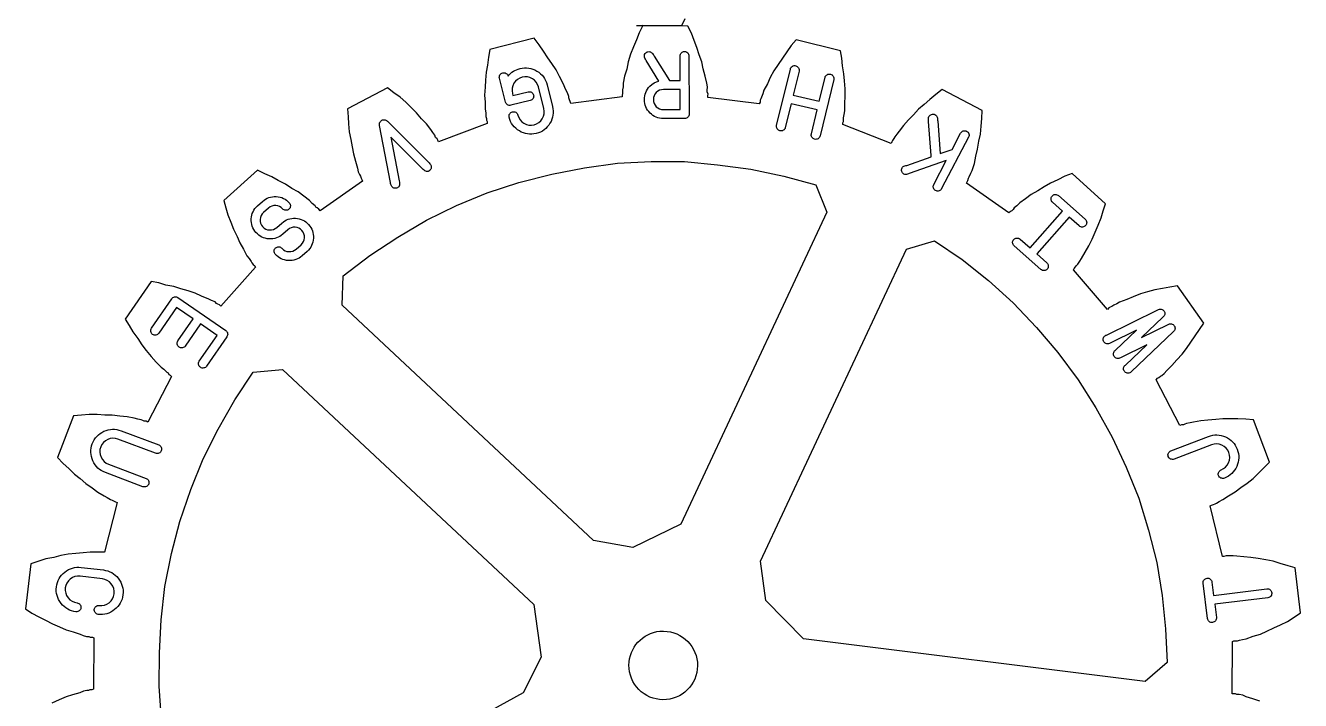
# Model space of a CAD drawing. Extents: x 6 to 255, y 30 to 363.
# Drawn here: x 5.7 to 88.7, y 235.6 to 279.6 of the extents above; entities that cross this region are included whole.
import ezdxf

# ---------------------------------------------------------------- set-up
doc = ezdxf.new("R2010")
doc.units = 0
doc.layers.add('Cut', color=7, linetype='CONTINUOUS')
doc.layers.add('Engrave', color=7, linetype='CONTINUOUS')

msp = doc.modelspace()

# ---------------------------------------------------------------- linework, layer by layer
at = {"layer": 'Cut', "color": 7}
for p, q in [((48.387034, 279.545563), (48.602761, 280.009247)), ((45.61509, 279.082709), (45.42535, 278.619465)), ((45.435328, 279.565468), (48.387034, 279.545563)), ((45.851474, 279.545564), (45.61509, 279.082709)), ((48.77969, 279.521112), (45.851474, 279.545564)), ((49.008209, 279.054375), (48.77969, 279.521112)), ((49.190244, 278.588026), (49.008209, 279.054375)), ((38.779007, 278.721446), (35.891062, 278.001836)), ((39.100874, 278.300413), (38.779007, 278.721446)), ((39.376265, 277.879767), (39.100874, 278.300413)), ((45.23561, 278.156221), (45.045869, 277.692976)), ((45.42535, 278.619465), (45.23561, 278.156221)), ((49.372283, 278.121677), (49.190244, 278.588026)), ((49.507839, 277.655717), (49.372283, 278.121677)), ((55.509123, 278.256782), (55.226746, 277.840794)), ((55.837588, 278.625902), (55.509123, 278.256782)), ((58.713504, 277.904643), (55.837588, 278.625902)), ((35.793744, 277.491337), (35.743069, 276.980449)), ((35.891062, 278.001836), (35.793744, 277.491337)), ((39.651655, 277.459122), (39.376265, 277.879767)), ((39.927434, 277.084956), (39.651655, 277.459122)), ((45.045869, 277.692976), (44.902146, 277.182865)), ((49.689876, 277.189368), (49.507839, 277.655717)), ((54.944369, 277.424806), (54.661992, 277.008818)), ((55.226746, 277.840794), (54.944369, 277.424806)), ((58.802671, 277.43907), (58.713504, 277.904643)), ((58.844807, 276.927407), (58.802671, 277.43907)), ((35.646139, 276.516429), (35.595465, 276.00554)), ((35.743069, 276.980449), (35.646139, 276.516429)), ((40.202824, 276.664311), (39.927434, 277.084956)), ((40.431833, 276.244054), (40.202824, 276.664311)), ((44.805217, 276.718846), (44.661882, 276.255213)), ((44.902146, 277.182865), (44.805217, 276.718846)), ((49.778955, 276.723796), (49.689876, 277.189368)), ((49.914511, 276.257835), (49.778955, 276.723796)), ((54.379615, 276.592831), (54.14362, 276.176457)), ((54.661992, 277.008818), (54.379615, 276.592831)), ((58.933586, 276.415353), (58.844807, 276.927407)), ((35.595465, 276.00554), (35.591584, 275.540742)), ((40.660454, 275.777315), (40.431833, 276.244054)), ((40.84282, 275.357447), (40.660454, 275.777315)), ((44.564952, 275.791195), (44.563011, 275.558788)), ((44.661882, 276.255213), (44.564952, 275.791195)), ((50.00359, 275.792263), (49.914511, 276.257835)), ((50.048352, 275.559475), (50.00359, 275.792263)), ((53.954268, 275.759693), (53.718273, 275.343318)), ((54.14362, 276.176457), (53.954268, 275.759693)), ((58.97611, 275.950169), (58.933586, 276.415353)), ((59.018246, 275.438505), (58.97611, 275.950169)), ((29.222965, 275.500971), (26.608462, 274.128316)), ((29.638564, 275.17212), (29.222965, 275.500971)), ((30.054553, 274.889748), (29.638564, 275.17212)), ((30.423673, 274.561285), (30.054553, 274.889748)), ((35.591584, 275.540742), (35.540909, 275.029854)), ((35.540909, 275.029854), (35.583433, 274.564671)), ((40.934316, 275.17074), (40.84282, 275.357447)), ((41.025424, 274.937556), (40.934316, 275.17074)), ((41.024648, 274.844602), (41.025424, 274.937556)), ((41.069888, 274.704785), (41.024648, 274.844602)), ((44.511172, 274.908479), (41.160758, 274.471627)), ((44.511948, 275.001432), (44.511172, 274.908479)), ((44.513113, 275.140862), (44.511948, 275.001432)), ((44.513889, 275.233815), (44.513113, 275.140862)), ((44.515053, 275.373245), (44.513889, 275.233815)), ((44.563011, 275.558788), (44.515053, 275.373245)), ((50.045636, 275.234114), (50.046412, 275.327068)), ((50.090876, 275.094297), (50.045636, 275.234114)), ((50.046412, 275.327068), (50.048352, 275.559475)), ((50.088936, 274.861914), (50.0901, 275.001344)), ((53.432363, 274.462132), (50.088936, 274.861914)), ((50.0901, 275.001344), (50.090876, 275.094297)), ((53.527891, 274.786693), (53.480709, 274.694127)), ((53.574938, 274.879669), (53.527891, 274.786693)), ((53.669927, 275.111299), (53.574938, 274.879669)), ((53.718273, 275.343318), (53.669927, 275.111299)), ((59.010095, 274.462431), (59.014364, 274.973707)), ((59.014364, 274.973707), (59.018246, 275.438505)), ((64.918574, 275.063861), (64.54402, 274.741608)), ((65.339605, 275.385725), (64.918574, 275.063861)), ((67.931208, 274.016082), (65.339605, 275.385725)), ((26.608462, 274.128316), (26.650669, 273.616652)), ((30.792405, 274.186343), (30.423673, 274.561285)), ((31.115049, 273.858268), (30.792405, 274.186343)), ((35.583433, 274.564671), (35.579552, 274.099874)), ((35.579552, 274.099874), (35.624016, 273.867079)), ((41.115518, 274.611444), (41.069888, 274.704785)), ((41.160758, 274.471627), (41.115518, 274.611444)), ((53.479545, 274.554697), (53.432363, 274.462132)), ((53.480709, 274.694127), (53.479545, 274.554697)), ((58.957868, 273.765616), (59.006214, 273.997636)), ((59.006214, 273.997636), (59.010095, 274.462431)), ((63.794913, 274.097102), (63.466447, 273.727982)), ((64.169466, 274.419355), (63.794913, 274.097102)), ((64.54402, 274.741608), (64.169466, 274.419355)), ((67.926938, 273.504806), (67.931208, 274.016082)), ((26.650669, 273.616652), (26.693265, 273.151469)), ((26.693265, 273.151469), (26.735472, 272.639804)), ((31.437304, 273.483714), (31.115049, 273.858268)), ((31.759947, 273.155639), (31.437304, 273.483714)), ((32.035726, 272.781474), (31.759947, 273.155639)), ((35.711005, 273.169131), (32.5403, 271.987054)), ((35.624016, 273.867079), (35.622075, 273.634672)), ((35.622075, 273.634672), (35.667316, 273.494855)), ((35.667316, 273.494855), (35.66654, 273.401901)), ((35.66654, 273.401901), (35.712169, 273.308561)), ((35.712169, 273.308561), (35.711005, 273.169131)), ((58.859624, 273.115695), (58.8604, 273.208648)), ((58.8604, 273.208648), (58.907581, 273.301214)), ((58.907581, 273.301214), (58.908745, 273.440644)), ((58.908745, 273.440644), (58.909522, 273.533597)), ((58.909522, 273.533597), (58.957868, 273.765616)), ((63.13837, 273.405341), (62.809905, 273.036221)), ((63.466447, 273.727982), (63.13837, 273.405341)), ((67.876263, 272.993917), (67.926938, 273.504806)), ((26.735472, 272.639804), (26.824156, 272.127752)), ((32.173627, 272.594379), (32.035726, 272.781474)), ((32.311528, 272.407284), (32.173627, 272.594379)), ((32.356769, 272.267466), (32.311528, 272.407284)), ((62.010146, 271.880831), (58.859624, 273.115695)), ((62.245903, 272.297181), (62.198722, 272.204615)), ((62.38691, 272.481947), (62.245903, 272.297181)), ((62.527916, 272.666713), (62.38691, 272.481947)), ((62.809905, 273.036221), (62.527916, 272.666713)), ((67.728659, 272.019007), (67.825589, 272.483028)), ((67.825589, 272.483028), (67.876263, 272.993917)), ((26.824156, 272.127752), (26.913228, 271.66218)), ((26.913228, 271.66218), (27.0023, 271.196607)), ((32.449041, 272.173736), (32.356769, 272.267466)), ((32.49467, 272.080395), (32.449041, 272.173736)), ((32.5403, 271.987054), (32.49467, 272.080395)), ((62.057328, 271.973397), (62.010146, 271.880831)), ((62.104509, 272.065962), (62.057328, 271.973397)), ((62.198722, 272.204615), (62.104509, 272.065962)), ((67.534411, 271.044488), (67.631341, 271.508508)), ((67.631341, 271.508508), (67.728659, 272.019007)), ((27.0023, 271.196607), (27.137849, 270.730648)), ((27.137849, 270.730648), (27.273397, 270.264686)), ((44.196269, 270.588192), (46.381973, 270.70939)), ((46.381973, 270.70939), (48.566519, 270.691148)), ((48.566519, 270.691148), (50.703034, 270.487364)), ((67.437482, 270.58047), (67.534411, 271.044488)), ((20.765098, 270.133095), (18.563866, 268.152713)), ((21.227953, 269.896816), (20.765098, 270.133095)), ((21.691197, 269.707016), (21.227953, 269.896816)), ((27.273397, 270.264686), (27.317933, 270.031891)), ((27.317933, 270.031891), (27.409334, 269.845184)), ((27.409334, 269.845184), (27.455034, 269.751843)), ((37.771196, 269.340325), (39.913922, 269.880226)), ((39.913922, 269.880226), (42.055484, 270.280688)), ((42.055484, 270.280688), (44.196269, 270.588192)), ((50.703034, 270.487364), (52.885251, 270.190243)), ((52.885251, 270.190243), (55.019826, 269.754073)), ((67.104556, 269.700053), (67.199546, 269.931683)), ((67.199546, 269.931683), (67.294147, 270.116837)), ((67.294147, 270.116837), (67.437482, 270.58047)), ((73.800296, 269.923099), (73.333953, 269.741049)), ((75.968539, 267.952711), (73.800296, 269.923099)), ((22.107573, 269.471125), (21.691197, 269.707016)), ((22.570429, 269.234845), (22.107573, 269.471125)), ((22.986416, 268.952474), (22.570429, 269.234845)), ((27.591748, 269.425342), (24.833149, 267.496096)), ((27.455034, 269.751843), (27.500347, 269.612025)), ((27.500347, 269.612025), (27.546047, 269.518683)), ((27.546047, 269.518683), (27.591748, 269.425342)), ((35.720259, 268.660207), (37.771196, 269.340325)), ((55.019826, 269.754073), (57.10676, 269.178852)), ((57.10676, 269.178852), (57.835685, 267.406415)), ((66.915442, 269.283314), (66.962624, 269.375879)), ((69.688306, 267.354362), (66.915442, 269.283314)), ((66.962624, 269.375879), (67.009805, 269.468445)), ((67.009805, 269.468445), (67.057375, 269.607488)), ((67.057375, 269.607488), (67.104556, 269.700053)), ((71.980237, 269.055084), (71.559594, 268.779698)), ((72.400491, 269.283998), (71.980237, 269.055084)), ((72.867222, 269.512524), (72.400491, 269.283998)), ((73.333953, 269.741049), (72.867222, 269.512524)), ((18.563866, 268.152713), (18.699414, 267.686751)), ((23.402768, 268.716586), (22.986416, 268.952474)), ((23.772277, 268.434603), (23.402768, 268.716586)), ((24.141785, 268.152621), (23.772277, 268.434603)), ((24.326163, 267.965138), (24.141785, 268.152621)), ((33.714658, 267.840262), (35.720259, 268.660207)), ((70.765174, 268.27501), (70.391009, 267.999237)), ((71.13934, 268.550784), (70.765174, 268.27501)), ((71.559594, 268.779698), (71.13934, 268.550784)), ((18.699414, 267.686751), (18.834963, 267.220789)), ((24.510929, 267.824155), (24.326163, 267.965138)), ((24.556229, 267.730808), (24.510929, 267.824155)), ((24.648794, 267.683555), (24.556229, 267.730808)), ((24.740971, 267.589826), (24.648794, 267.683555)), ((24.833149, 267.496096), (24.740971, 267.589826)), ((31.754369, 266.880492), (33.714658, 267.840262)), ((57.835685, 267.406415), (48.322859, 247.079892)), ((69.782131, 267.446539), (69.688306, 267.354362)), ((69.875568, 267.492238), (69.782131, 267.446539)), ((69.969392, 267.584414), (69.875568, 267.492238)), ((70.016574, 267.67698), (69.969392, 267.584414)), ((70.203597, 267.814858), (70.016574, 267.67698)), ((70.391009, 267.999237), (70.203597, 267.814858)), ((75.681869, 267.025446), (75.825204, 267.489079)), ((75.825204, 267.489079), (75.968539, 267.952711)), ((18.834963, 267.220789), (19.017012, 266.754439)), ((19.017012, 266.754439), (19.199061, 266.288089)), ((29.88587, 265.780507), (31.754369, 266.880492)), ((75.302389, 266.098955), (75.492129, 266.5622)), ((75.492129, 266.5622), (75.681869, 267.025446)), ((19.199061, 266.288089), (19.427587, 265.821351)), ((19.427587, 265.821351), (19.610024, 265.401483)), ((28.063075, 264.587175), (29.88587, 265.780507)), ((75.112649, 265.63571), (75.302389, 266.098955)), ((19.610024, 265.401483), (19.838938, 264.981226)), ((19.838938, 264.981226), (20.067852, 264.560969)), ((53.508782, 244.66596), (63.021575, 264.992498)), ((63.021575, 264.992498), (64.838943, 265.535117)), ((64.838943, 265.535117), (66.641559, 264.311509)), ((74.640658, 264.802961), (74.876653, 265.219335)), ((74.876653, 265.219335), (75.112649, 265.63571)), ((20.067852, 264.560969), (20.205729, 264.373875)), ((20.205729, 264.373875), (20.343607, 264.18678)), ((20.343607, 264.18678), (20.389307, 264.093439)), ((20.389307, 264.093439), (20.481484, 263.999709)), ((20.481484, 263.999709), (20.573661, 263.90598)), ((26.332074, 263.253627), (28.063075, 264.587175)), ((66.641559, 264.311509), (68.350058, 262.94924)), ((74.07523, 263.924491), (74.169055, 264.016667)), ((74.169055, 264.016667), (74.310061, 264.201433)), ((74.310061, 264.201433), (74.404663, 264.386586)), ((74.404663, 264.386586), (74.640658, 264.802961)), ((20.619362, 263.812638), (18.366993, 261.27489)), ((20.573661, 263.90598), (20.619362, 263.812638)), ((26.269684, 261.348351), (26.332074, 263.253627)), ((73.887043, 263.647183), (73.934224, 263.739749)), ((76.096718, 261.072174), (73.887043, 263.647183)), ((73.934224, 263.739749), (74.028049, 263.831925)), ((74.028049, 263.831925), (74.07523, 263.924491)), ((13.825176, 262.893199), (12.131339, 260.443752)), ((14.335676, 262.795977), (13.825176, 262.893199)), ((14.799307, 262.652665), (14.335676, 262.795977)), ((15.309807, 262.555443), (14.799307, 262.652665)), ((15.77344, 262.412132), (15.309807, 262.555443)), ((16.237073, 262.26882), (15.77344, 262.412132)), ((68.350058, 262.94924), (69.964804, 261.494786)), ((79.175377, 262.347973), (78.709422, 262.212425)), ((79.68742, 262.436657), (79.175377, 262.347973)), ((80.152986, 262.525729), (79.68742, 262.436657)), ((80.665029, 262.614413), (80.152986, 262.525729)), ((82.364601, 260.183113), (80.665029, 262.614413)), ((16.700705, 262.1255), (16.237073, 262.26882)), ((17.117469, 261.936088), (16.700705, 262.1255)), ((17.580723, 261.746254), (17.117469, 261.936088)), ((17.765878, 261.651748), (17.580723, 261.746254)), ((17.997508, 261.556854), (17.765878, 261.651748)), ((18.089686, 261.463125), (17.997508, 261.556854)), ((76.890916, 261.530341), (76.70428, 261.438939)), ((77.357259, 261.71239), (76.890916, 261.530341)), ((77.777125, 261.894827), (77.357259, 261.71239)), ((78.243468, 262.076876), (77.777125, 261.894827)), ((78.709422, 262.212425), (78.243468, 262.076876)), ((18.182251, 261.415872), (18.089686, 261.463125)), ((18.274816, 261.368619), (18.182251, 261.415872)), ((18.366993, 261.27489), (18.274816, 261.368619)), ((42.643032, 246.011732), (26.269684, 261.348351)), ((69.964804, 261.494786), (71.485432, 259.90167)), ((76.190542, 261.16435), (76.096718, 261.072174)), ((76.283979, 261.21005), (76.190542, 261.16435)), ((76.377415, 261.255749), (76.283979, 261.21005)), ((76.517645, 261.347538), (76.377415, 261.255749)), ((76.70428, 261.438939), (76.517645, 261.347538)), ((12.131339, 260.443752), (12.406724, 260.023108)), ((12.406724, 260.023108), (12.635638, 259.602851)), ((71.485432, 259.90167), (72.866242, 258.263239)), ((82.082225, 259.767125), (82.364601, 260.183113)), ((12.635638, 259.602851), (12.957503, 259.181818)), ((12.957503, 259.181818), (13.232889, 258.761173)), ((81.517471, 258.935151), (81.799848, 259.351138)), ((81.799848, 259.351138), (82.082225, 259.767125)), ((13.232889, 258.761173), (13.508663, 258.387007)), ((13.508663, 258.387007), (13.830916, 258.012454)), ((72.866242, 258.263239), (74.199411, 256.485756)), ((80.953106, 258.149656), (81.235094, 258.519164)), ((81.235094, 258.519164), (81.517471, 258.935151)), ((13.830916, 258.012454), (14.153169, 257.6379)), ((14.153169, 257.6379), (14.47581, 257.309825)), ((79.968098, 257.088775), (80.296175, 257.411416)), ((80.296175, 257.411416), (80.62464, 257.780536)), ((80.62464, 257.780536), (80.953106, 258.149656)), ((15.167961, 256.699783), (13.609294, 253.737896)), ((14.47581, 257.309825), (14.660576, 257.168842)), ((14.660576, 257.168842), (14.844953, 256.981359)), ((14.844953, 256.981359), (14.937519, 256.934107)), ((14.937519, 256.934107), (14.983219, 256.840765)), ((14.983219, 256.840765), (15.075784, 256.793512)), ((15.075784, 256.793512), (15.167961, 256.699783)), ((19.292203, 255.177936), (20.46933, 256.980936)), ((20.46933, 256.980936), (22.376546, 257.150953)), ((22.376546, 257.150953), (22.376556, 257.150921)), ((22.376556, 257.150921), (38.750291, 241.86078)), ((79.265546, 256.490379), (79.35937, 256.582555)), ((79.35937, 256.582555), (79.452807, 256.628255)), ((79.452807, 256.628255), (79.546631, 256.720431)), ((79.546631, 256.720431), (79.640068, 256.766131)), ((79.640068, 256.766131), (79.780686, 256.904396)), ((79.780686, 256.904396), (79.968098, 257.088775)), ((74.199411, 256.485756), (75.346262, 254.663352)), ((80.821006, 253.502488), (79.265546, 256.490379)), ((18.207258, 253.281201), (19.292203, 255.177936)), ((8.778519, 254.149742), (7.733067, 251.415982)), ((9.290182, 254.191878), (8.778519, 254.149742)), ((9.801846, 254.234013), (9.290182, 254.191878)), ((10.313123, 254.229744), (9.801846, 254.234013)), ((10.824012, 254.179069), (10.313123, 254.229744)), ((11.288809, 254.175188), (10.824012, 254.179069)), ((11.799698, 254.124513), (11.288809, 254.175188)), ((12.264108, 254.074227), (11.799698, 254.124513)), ((12.728128, 253.977297), (12.264108, 254.074227)), ((75.346262, 254.663352), (76.399383, 252.748764)), ((12.960148, 253.928951), (12.728128, 253.977297)), ((13.192167, 253.880605), (12.960148, 253.928951)), ((13.284733, 253.833424), (13.192167, 253.880605)), ((13.377299, 253.786242), (13.284733, 253.833424)), ((13.516729, 253.785078), (13.377299, 253.786242)), ((13.609294, 253.737896), (13.516729, 253.785078)), ((17.214886, 251.337214), (18.207258, 253.281201)), ((80.914442, 253.548117), (80.821006, 253.502488)), ((81.053896, 253.546952), (80.914442, 253.548117)), ((81.147332, 253.59258), (81.053896, 253.546952)), ((81.240768, 253.638209), (81.147332, 253.59258)), ((81.473658, 253.682672), (81.240768, 253.638209)), ((81.706548, 253.727136), (81.473658, 253.682672)), ((82.172115, 253.816303), (81.706548, 253.727136)), ((82.637293, 253.858827), (82.172115, 253.816303)), ((83.148947, 253.900963), (82.637293, 253.858827)), ((83.614125, 253.943487), (83.148947, 253.900963)), ((84.125392, 253.939218), (83.614125, 253.943487)), ((84.590182, 253.935337), (84.125392, 253.939218)), ((85.101449, 253.931067), (84.590182, 253.935337)), ((85.612328, 253.880393), (85.101449, 253.931067)), ((86.658463, 251.129168), (85.612328, 253.880393)), ((76.399383, 252.748764), (77.312686, 250.788863)), ((7.733067, 251.415982), (8.101799, 251.04104)), ((8.101799, 251.04104), (8.47092, 250.712575)), ((8.47092, 250.712575), (8.839652, 250.337633)), ((16.408043, 249.345197), (17.214886, 251.337214)), ((77.312686, 250.788863), (78.132624, 248.783262)), ((85.955444, 250.437793), (86.283521, 250.760436)), ((86.283521, 250.760436), (86.658463, 251.129168)), ((8.839652, 250.337633), (9.20916, 250.055644)), ((9.20916, 250.055644), (9.57828, 249.727179)), ((85.205948, 249.746805), (85.580502, 250.069061)), ((85.580502, 250.069061), (85.955444, 250.437793)), ((9.57828, 249.727179), (9.994267, 249.444802)), ((9.994267, 249.444802), (10.363775, 249.162814)), ((10.363775, 249.162814), (10.780149, 248.926818)), ((15.693383, 247.259428), (16.408043, 249.345197)), ((83.990497, 248.920246), (84.41114, 249.195636)), ((84.41114, 249.195636), (84.785305, 249.471415)), ((84.785305, 249.471415), (85.205948, 249.746805)), ((10.780149, 248.926818), (10.965303, 248.832217)), ((11.613285, 248.501709), (10.795963, 245.254733)), ((10.965303, 248.832217), (11.196545, 248.690823)), ((11.196545, 248.690823), (11.289111, 248.643641)), ((11.289111, 248.643641), (11.381677, 248.59646)), ((11.381677, 248.59646), (11.520719, 248.54889)), ((11.520719, 248.54889), (11.613285, 248.501709)), ((78.132624, 248.783262), (78.765878, 246.686237)), ((82.776267, 248.279714), (82.869703, 248.325343)), ((83.585337, 244.972675), (82.776267, 248.279714)), ((82.869703, 248.325343), (83.009544, 248.370583)), ((83.009544, 248.370583), (83.10298, 248.416212)), ((83.10298, 248.416212), (83.196416, 248.46184)), ((83.196416, 248.46184), (83.383052, 248.553336)), ((83.383052, 248.553336), (83.616719, 248.690848)), ((83.616719, 248.690848), (83.990497, 248.920246)), ((15.16464, 245.172105), (15.693383, 247.259428)), ((48.322859, 247.079892), (45.195916, 245.572067)), ((78.765878, 246.686237), (79.306156, 244.589988)), ((45.195916, 245.572067), (42.643032, 246.011732)), ((7.492815, 244.910572), (6.980762, 244.821793)), ((7.958776, 245.046144), (7.492815, 244.910572)), ((8.424349, 245.135311), (7.958776, 245.046144)), ((8.936013, 245.177447), (8.424349, 245.135311)), ((9.401198, 245.219971), (8.936013, 245.177447)), ((9.866383, 245.262495), (9.401198, 245.219971)), ((10.09879, 245.260554), (9.866383, 245.262495)), ((10.331197, 245.258614), (10.09879, 245.260554)), ((10.42415, 245.257837), (10.331197, 245.258614)), ((10.56358, 245.256673), (10.42415, 245.257837)), ((10.656533, 245.255897), (10.56358, 245.256673)), ((10.795963, 245.254733), (10.656533, 245.255897)), ((14.72847, 243.03753), (15.16464, 245.172105)), ((83.678385, 244.971898), (83.585337, 244.972675)), ((83.818227, 245.017138), (83.678385, 244.971898)), ((83.911275, 245.016361), (83.818227, 245.017138)), ((84.050729, 245.015197), (83.911275, 245.016361)), ((84.283231, 245.013255), (84.050729, 245.015197)), ((84.515733, 245.011314), (84.283231, 245.013255)), ((84.980067, 244.961356), (84.515733, 245.011314)), ((85.44447, 244.91107), (84.980067, 244.961356)), ((85.908873, 244.860783), (85.44447, 244.91107)), ((6.001974, 244.50463), (5.652146, 241.579371)), ((6.514802, 244.68622), (6.001974, 244.50463)), ((6.980762, 244.821793), (6.514802, 244.68622)), ((53.859272, 242.106476), (53.508782, 244.66596)), ((79.306156, 244.589988), (79.660139, 242.448814)), ((86.419363, 244.763466), (85.908873, 244.860783)), ((86.883376, 244.666536), (86.419363, 244.763466)), ((87.347002, 244.523201), (86.883376, 244.666536)), ((87.857104, 244.379478), (87.347002, 244.523201)), ((88.32073, 244.236143), (87.857104, 244.379478)), ((88.668115, 241.304821), (88.32073, 244.236143)), ((14.477821, 240.854926), (14.72847, 243.03753)), ((79.660139, 242.448814), (79.874399, 240.262328)), ((5.652146, 241.579371), (6.068133, 241.296995)), ((38.750291, 241.86078), (39.232846, 238.417018)), ((56.30212, 239.622486), (53.859272, 242.106476)), ((6.068133, 241.296995), (6.530988, 241.060611)), ((6.530988, 241.060611), (6.947363, 240.824616)), ((6.947363, 240.824616), (7.410218, 240.588232)), ((14.367014, 238.717634), (14.477821, 240.854926)), ((87.360098, 240.525419), (87.82683, 240.75404)), ((87.82683, 240.75404), (88.247472, 241.029431)), ((88.247472, 241.029431), (88.668115, 241.304821)), ((7.410218, 240.588232), (7.873462, 240.398492)), ((7.873462, 240.398492), (8.290226, 240.20914)), ((8.290226, 240.20914), (8.753859, 240.065805)), ((8.753859, 240.065805), (9.21749, 239.92247)), ((9.21749, 239.92247), (9.402643, 239.827869)), ((46.96321, 240.118815), (46.96321, 240.118815)), ((79.874399, 240.262328), (79.995471, 238.07663)), ((85.58768, 239.796494), (86.053635, 239.932067)), ((86.053635, 239.932067), (86.473501, 240.114432)), ((86.473501, 240.114432), (86.940232, 240.343053)), ((86.940232, 240.343053), (87.360098, 240.525419)), ((9.402643, 239.827869), (9.634663, 239.779523)), ((9.634663, 239.779523), (9.774092, 239.778359)), ((9.774092, 239.778359), (9.866658, 239.731177)), ((9.866658, 239.731177), (10.006088, 239.730013)), ((10.006088, 239.730013), (10.098654, 239.682831)), ((10.098654, 239.682831), (10.070709, 236.336299)), ((78.544123, 236.833714), (56.30212, 239.622486)), ((84.208089, 236.04326), (84.236423, 239.436272)), ((84.236423, 239.436272), (84.329859, 239.4819)), ((84.329859, 239.4819), (84.469312, 239.480736)), ((84.469312, 239.480736), (84.562361, 239.479959)), ((84.562361, 239.479959), (84.702202, 239.525199)), ((84.702202, 239.525199), (84.888448, 239.570053)), ((84.888448, 239.570053), (85.121338, 239.614516)), ((85.121338, 239.614516), (85.58768, 239.796494)), ((14.348772, 236.533089), (14.367014, 238.717634)), ((39.232846, 238.417018), (38.051448, 236.102741)), ((79.995471, 238.07663), (78.544123, 236.833714)), ((8.300225, 235.839876), (7.833875, 235.657829)), ((8.719706, 235.975836), (8.300225, 235.839876)), ((9.185665, 236.111409), (8.719706, 235.975836)), ((9.418849, 236.202517), (9.185665, 236.111409)), ((9.651644, 236.246981), (9.418849, 236.202517)), ((9.744597, 236.246205), (9.651644, 236.246981)), ((9.837938, 236.291834), (9.744597, 236.246205)), ((9.977368, 236.29067), (9.837938, 236.291834)), ((10.070709, 236.336299), (9.977368, 236.29067)), ((14.516461, 234.346991), (14.348772, 236.533089)), ((38.051448, 236.102741), (18.391931, 225.296953)), ((84.347543, 236.042096), (84.208089, 236.04326)), ((84.440591, 236.041319), (84.347543, 236.042096)), ((84.533252, 235.994137), (84.440591, 236.041319)), ((84.672706, 235.992972), (84.533252, 235.994137)), ((84.904821, 235.944625), (84.672706, 235.992972)), ((85.136546, 235.849635), (84.904821, 235.944625)), ((85.553695, 235.706688), (85.136546, 235.849635)), ((7.833875, 235.657829), (7.367138, 235.429313)), ((86.017321, 235.563354), (85.553695, 235.706688))]:
    msp.add_line(p, q, dxfattribs=at)
for points in [[(44.945959, 237.904483), (44.949298, 239.051363), (45.821606, 240.008893), (46.96321, 240.118815)], [(46.96321, 240.118815), (47.040692, 240.12221), (47.118298, 240.121562), (47.195713, 240.116874)], [(47.195713, 240.116874), (48.427831, 240.106529), (49.418291, 239.099342), (49.408002, 237.867223)], [(45.586236, 236.321456), (45.171332, 236.743347), (44.941018, 237.312779), (44.945959, 237.904483)], [(49.408002, 237.867223), (49.397713, 236.635064), (48.390509, 235.644542), (47.15835, 235.654831)], [(47.15835, 235.654831), (46.566646, 235.659772), (46.00114, 235.899564), (45.586236, 236.321456)]]:
    msp.add_open_spline(points, degree=3, dxfattribs=at)
at = {"layer": 'Engrave', "color": 5}
for p, q in [((46.58428, 277.564528), (47.575522, 275.967606)), ((48.273133, 275.969027), (48.270197, 277.567764)), ((48.851566, 277.568822), (48.858498, 273.789987)), ((46.892474, 275.934385), (46.061577, 277.272896)), ((54.559596, 273.048434), (55.450896, 276.720655)), ((56.015852, 276.583535), (55.638766, 275.029902)), ((36.512293, 276.120969), (36.512283, 276.120964)), ((36.898119, 274.569482), (36.512293, 276.120969)), ((39.613765, 275.694112), (39.964518, 274.283668)), ((47.575501, 275.967704), (48.273133, 275.969027)), ((47.575522, 275.967606), (47.575501, 275.967704)), ((57.333636, 274.618535), (57.710723, 276.172166)), ((58.275683, 276.035046), (57.384383, 272.362822)), ((37.357057, 275.132909), (37.392149, 274.99187)), ((37.392149, 274.99187), (38.379455, 275.237396)), ((39.400342, 274.14337), (39.049589, 275.553811)), ((48.274218, 275.387743), (47.184169, 275.385626)), ((48.276599, 274.079685), (48.274218, 275.387743)), ((55.638766, 275.029902), (57.333636, 274.618535)), ((38.519756, 274.673219), (37.250359, 274.357545)), ((47.186551, 274.077568), (48.276599, 274.079685)), ((47.186572, 274.077568), (47.186551, 274.077568)), ((55.501643, 274.464945), (55.124553, 272.911314)), ((57.196513, 274.053576), (55.501643, 274.464945)), ((56.819426, 272.499945), (57.196513, 274.053576)), ((28.853479, 273.386593), (28.853619, 273.386471)), ((29.214172, 273.314177), (29.219278, 273.316955)), ((29.219278, 273.316955), (31.881529, 270.647788)), ((48.568356, 273.498766), (47.18763, 273.49612)), ((64.627008, 271.088875), (64.44562, 273.315388)), ((65.043968, 273.330745), (65.216905, 271.213597)), ((28.705426, 273.045032), (28.710532, 273.04781)), ((29.41507, 269.342543), (28.705426, 273.045032)), ((65.979524, 271.480826), (66.538128, 272.550018)), ((31.474952, 270.235308), (29.435507, 272.286908)), ((29.435507, 272.286908), (29.984805, 269.44672)), ((65.216767, 271.213575), (65.979524, 271.480826)), ((67.053404, 272.28082), (65.303561, 268.931539)), ((63.029261, 270.447731), (64.628066, 271.009545)), ((65.60399, 270.762032), (63.195361, 269.918202)), ((64.78829, 269.200755), (65.60399, 270.762032)), ((65.216905, 271.213597), (65.216767, 271.213575)), ((72.905125, 268.478281), (74.648724, 266.939605)), ((20.760594, 267.815534), (21.086204, 268.105518)), ((21.472857, 267.671342), (21.147248, 267.381356)), ((71.058621, 265.067932), (73.174304, 267.465382)), ((73.174304, 267.465382), (72.52045, 268.042388)), ((22.017202, 266.404535), (22.342811, 266.694521)), ((73.610189, 267.080712), (71.494507, 264.683262)), ((73.610192, 267.08071), (73.610189, 267.080712)), ((74.264041, 266.503706), (73.610192, 267.08071)), ((22.72945, 266.26039), (22.403841, 265.970407)), ((23.2738, 264.993589), (23.59941, 265.283572)), ((23.986059, 264.849386), (23.660449, 264.5594)), ((71.763699, 263.670368), (70.020098, 265.209045)), ((70.404773, 265.644935), (71.058621, 265.067932)), ((21.916261, 264.660341), (21.916265, 264.660386)), ((71.494507, 264.683262), (72.148358, 264.106259)), ((13.854677, 259.844051), (15.172628, 261.759952)), ((15.576859, 261.834694), (18.690197, 259.693024)), ((15.486859, 261.190976), (14.333651, 259.514563)), ((16.564553, 260.44963), (15.486859, 261.190976)), ((76.026475, 259.397419), (79.378934, 261.037248)), ((15.576089, 259.012704), (16.564553, 260.44963)), ((17.043528, 260.120141), (16.055064, 258.683216)), ((18.121222, 259.378792), (17.043528, 260.120141)), ((79.710732, 260.559871), (78.322773, 259.241174)), ((78.322773, 259.241174), (80.042533, 260.082494)), ((16.968014, 257.702379), (18.121222, 259.378792)), ((18.764941, 259.288791), (17.446989, 257.372891)), ((77.993361, 259.72021), (76.275988, 258.880547)), ((76.607786, 258.40317), (77.993361, 259.72021)), ((80.374333, 259.605117), (77.668884, 257.034406)), ((78.65696, 258.765459), (76.939587, 257.925796)), ((77.271387, 257.448421), (78.65696, 258.765459)), ((14.118612, 251.701626), (11.670028, 252.622773)), ((11.874728, 253.166902), (14.323313, 252.245752)), ((80.226669, 251.864443), (82.670009, 252.799422)), ((82.877773, 252.256463), (80.434436, 251.321483)), ((11.05593, 250.990381), (13.504515, 250.069234)), ((13.299815, 249.525105), (10.851231, 250.44625)), ((83.70888, 250.084604), (83.708872, 250.084622)), ((9.28033, 244.271451), (10.723739, 244.101338)), ((10.655692, 243.523974), (9.212282, 243.694088)), ((82.611417, 240.934995), (82.327993, 243.243101)), ((82.905017, 243.313956), (83.011303, 242.448417)), ((83.011303, 242.448417), (86.473458, 242.873555)), ((9.008144, 241.961996), (9.008147, 241.961994)), ((86.544314, 242.296527), (83.082159, 241.87139)), ((83.082159, 241.87139), (83.188442, 241.005853))]:
    msp.add_line(p, q, dxfattribs=at)
for points in [[(45.944782, 277.563366), (45.944635, 277.642819), (45.973576, 277.711667), (46.031605, 277.769911)], [(46.061577, 277.272896), (45.983853, 277.387089), (45.944921, 277.483912), (45.944782, 277.563366)], [(46.031605, 277.769911), (46.0877, 277.826211), (46.155475, 277.854429), (46.234932, 277.854567)], [(46.234932, 277.854567), (46.314384, 277.854713), (46.38323, 277.826741), (46.441468, 277.770649)], [(46.441468, 277.770649), (46.497773, 277.712617), (46.545377, 277.64391), (46.58428, 277.564528)], [(48.270197, 277.567764), (48.270052, 277.647218), (48.298994, 277.716066), (48.357022, 277.774308)], [(48.357022, 277.774308), (48.413117, 277.83061), (48.480893, 277.858829), (48.560349, 277.858967)], [(48.560349, 277.858967), (48.639802, 277.859111), (48.708647, 277.831139), (48.766886, 277.775049)], [(48.766886, 277.775049), (48.823191, 277.717015), (48.851417, 277.648273), (48.851566, 277.568822)], [(36.547102, 276.342291), (36.588077, 276.410391), (36.647117, 276.454028), (36.724222, 276.473201)], [(36.724222, 276.473201), (36.801323, 276.492383), (36.874158, 276.480542), (36.942728, 276.437678)], [(37.075758, 276.264085), (37.272054, 276.510592), (37.530993, 276.67383), (37.852574, 276.7538)], [(37.852574, 276.7538), (38.241856, 276.850609), (38.608859, 276.796104), (38.953585, 276.590284)], [(38.953585, 276.590284), (39.2969, 276.382117), (39.51696, 276.083393), (39.613765, 275.694112)], [(55.450896, 276.720655), (55.469635, 276.797868), (55.514109, 276.857866), (55.584317, 276.900649)], [(55.584317, 276.900649), (55.652186, 276.942005), (55.724725, 276.953314), (55.801934, 276.934576)], [(55.801934, 276.934576), (55.879145, 276.915835), (55.939371, 276.872302), (55.982613, 276.803978)], [(55.982613, 276.803978), (56.023514, 276.734227), (56.034594, 276.660746), (56.015852, 276.583535)], [(36.512283, 276.120964), (36.4931, 276.198065), (36.504707, 276.271841), (36.547102, 276.342291)], [(36.942728, 276.437678), (37.012707, 276.397172), (37.05705, 276.339308), (37.075758, 276.264085)], [(37.456578, 275.792669), (37.332241, 275.586022), (37.299068, 275.366102), (37.357057, 275.132909)], [(37.992875, 276.189623), (37.75968, 276.131632), (37.580914, 275.999314), (37.456578, 275.792669)], [(38.652632, 276.090106), (38.445987, 276.214442), (38.226068, 276.247615), (37.992875, 276.189623)], [(39.049589, 275.553811), (38.991598, 275.787002), (38.859279, 275.965767), (38.652632, 276.090106)], [(46.308817, 275.601939), (46.479035, 275.772784), (46.673588, 275.883599), (46.892474, 275.934385)], [(57.710723, 276.172166), (57.729463, 276.249377), (57.773936, 276.309375), (57.844144, 276.352159)], [(57.844144, 276.352159), (57.912014, 276.393514), (57.984554, 276.404822), (58.061764, 276.386084)], [(58.061764, 276.386084), (58.138975, 276.367345), (58.1992, 276.323812), (58.24244, 276.255486)], [(58.24244, 276.255486), (58.28334, 276.185735), (58.29442, 276.112255), (58.275683, 276.035046)], [(38.379455, 275.237396), (38.456563, 275.25656), (38.530106, 275.245894), (38.600083, 275.205397)], [(38.698992, 274.807652), (38.656606, 274.737204), (38.596861, 274.692393), (38.519756, 274.673219)], [(38.600083, 275.205397), (38.668649, 275.162542), (38.71252, 275.102562), (38.731695, 275.025459)], [(38.731695, 275.025459), (38.750877, 274.948358), (38.739976, 274.875755), (38.698992, 274.807652)], [(45.949975, 274.729237), (45.94927, 275.070303), (46.068884, 275.361203), (46.308817, 275.601939)], [(46.722342, 275.192927), (46.594677, 275.064793), (46.53101, 274.910616), (46.531342, 274.730396)], [(47.184169, 275.385626), (47.003947, 275.385273), (46.850005, 275.32104), (46.722342, 275.192927)], [(37.031853, 274.393065), (36.961872, 274.433571), (36.917294, 274.492377), (36.898119, 274.569482)], [(37.250359, 274.357545), (37.173258, 274.338363), (37.100422, 274.350203), (37.031853, 274.393065)], [(37.355571, 273.934408), (37.432677, 273.953572), (37.50622, 273.942905), (37.576199, 273.902406)], [(39.300822, 273.48361), (39.425158, 273.690255), (39.458332, 273.910175), (39.400342, 274.14337)], [(39.964518, 274.283668), (40.061324, 273.894388), (40.006584, 273.528325), (39.800299, 273.185478)], [(46.314926, 273.857866), (46.07225, 274.097718), (45.9506, 274.388175), (45.949975, 274.729237)], [(46.531342, 274.730396), (46.531694, 274.550174), (46.595927, 274.396232), (46.72404, 274.268568)], [(46.72404, 274.268568), (46.852175, 274.140903), (47.006352, 274.077237), (47.186572, 274.077568)], [(28.710532, 273.04781), (28.693722, 273.100303), (28.694163, 273.15536), (28.711855, 273.212981)], [(28.711855, 273.212981), (28.736047, 273.291559), (28.783255, 273.34943), (28.853479, 273.386593)], [(28.853619, 273.386471), (28.923846, 273.423628), (28.997391, 273.42966), (29.074252, 273.404569)], [(29.074252, 273.404569), (29.13359, 273.387741), (29.180229, 273.357611), (29.214172, 273.314177)], [(37.143634, 273.582168), (37.124452, 273.659269), (37.136058, 273.733046), (37.178453, 273.803497)], [(37.805934, 272.689517), (37.461206, 272.895336), (37.24044, 273.192886), (37.143634, 273.582168)], [(37.178453, 273.803497), (37.219428, 273.871595), (37.278467, 273.915232), (37.355571, 273.934408)], [(37.576199, 273.902406), (37.644766, 273.859553), (37.688637, 273.799573), (37.70781, 273.722468)], [(37.70781, 273.722468), (37.765802, 273.489275), (37.89812, 273.31051), (38.104765, 273.186174)], [(38.104765, 273.186174), (38.311411, 273.061837), (38.531332, 273.028664), (38.764527, 273.086653)], [(38.764527, 273.086653), (38.99772, 273.144645), (39.176485, 273.276964), (39.300822, 273.48361)], [(39.800299, 273.185478), (39.592598, 272.840283), (39.294106, 272.619283), (38.904825, 272.522477)], [(47.18763, 273.49612), (46.846564, 273.495414), (46.555663, 273.615997), (46.314926, 273.857866)], [(48.774577, 273.586359), (48.716547, 273.528117), (48.647806, 273.498919), (48.568356, 273.498766)], [(48.858498, 273.789987), (48.858646, 273.710537), (48.830672, 273.64266), (48.774577, 273.586359)], [(64.44562, 273.315388), (64.429869, 273.452619), (64.440384, 273.556445), (64.477167, 273.626866)], [(64.477167, 273.626866), (64.513958, 273.697288), (64.571578, 273.744802), (64.650027, 273.769408)], [(64.650027, 273.769408), (64.725856, 273.793203), (64.798983, 273.786703), (64.869406, 273.749908)], [(64.869406, 273.749908), (64.939828, 273.713117), (64.98779, 273.656356), (65.013294, 273.579625)], [(65.013294, 273.579625), (65.036176, 273.50207), (65.0464, 273.41911), (65.043968, 273.330745)], [(38.904825, 272.522477), (38.515544, 272.42567), (38.149246, 272.481349), (37.805934, 272.689517)], [(54.596347, 272.830132), (54.553104, 272.898454), (54.540853, 272.971222), (54.559596, 273.048434)], [(54.773515, 272.697396), (54.696302, 272.716135), (54.637246, 272.760381), (54.596347, 272.830132)], [(54.994643, 272.733459), (54.924438, 272.69067), (54.850729, 272.678649), (54.773515, 272.697396)], [(55.124553, 272.911314), (55.105815, 272.834102), (55.062512, 272.774816), (54.994643, 272.733459)], [(56.856177, 272.28164), (56.812932, 272.349964), (56.800682, 272.422733), (56.819426, 272.499945)], [(57.384383, 272.362822), (57.365644, 272.285612), (57.322339, 272.226327), (57.25447, 272.184969)], [(66.538128, 272.550018), (66.574919, 272.620439), (66.632539, 272.667953), (66.710988, 272.692559)], [(66.710988, 272.692559), (66.786818, 272.716352), (66.859944, 272.709852), (66.930367, 272.673059)], [(66.930367, 272.673059), (67.000789, 272.636268), (67.048751, 272.579507), (67.074253, 272.502776)], [(67.074253, 272.502776), (67.097152, 272.425229), (67.090202, 272.351243), (67.053404, 272.28082)], [(57.033345, 272.148904), (56.956134, 272.167645), (56.897078, 272.211891), (56.856177, 272.28164)], [(57.25447, 272.184969), (57.184264, 272.142181), (57.110555, 272.130159), (57.033345, 272.148904)], [(31.881529, 270.647788), (31.95748, 270.587128), (32.010865, 270.527678), (32.041681, 270.46944)], [(64.628066, 271.009545), (64.625914, 271.034719), (64.625562, 271.061162), (64.627008, 271.088875)], [(31.712934, 270.06526), (31.643827, 270.09227), (31.564499, 270.148953), (31.474952, 270.235308)], [(31.920722, 270.076558), (31.850493, 270.0394), (31.78123, 270.035634), (31.712934, 270.06526)], [(32.062345, 270.250169), (32.038154, 270.171592), (31.990946, 270.113721), (31.920722, 270.076558)], [(32.041681, 270.46944), (32.078838, 270.399214), (32.085726, 270.326124), (32.062345, 270.250169)], [(62.710261, 270.056859), (62.684749, 270.133587), (62.690394, 270.207162), (62.727194, 270.277585)], [(62.850225, 269.885346), (62.779805, 269.922137), (62.733151, 269.979308), (62.710261, 270.056859)], [(62.727194, 270.277585), (62.763985, 270.348007), (62.820297, 270.395111), (62.89613, 270.418897)], [(63.069607, 269.865846), (62.993776, 269.842053), (62.920648, 269.848553), (62.850225, 269.885346)], [(62.89613, 270.418897), (62.951046, 270.436112), (62.995422, 270.445724), (63.029261, 270.447731)], [(63.195361, 269.918202), (63.155982, 269.897233), (63.114064, 269.879781), (63.069607, 269.865846)], [(29.472458, 269.10981), (29.44164, 269.168048), (29.42251, 269.245626), (29.41507, 269.342543)], [(29.644707, 268.970755), (29.567038, 268.993234), (29.509622, 269.039586), (29.472458, 269.10981)], [(29.865341, 268.988853), (29.795113, 268.951697), (29.721569, 268.945664), (29.644707, 268.970755)], [(29.994119, 269.155665), (29.978491, 269.08162), (29.935565, 269.026016), (29.865341, 268.988853)], [(29.984805, 269.44672), (30.005841, 269.324108), (30.008946, 269.22709), (29.994119, 269.155665)], [(64.771357, 268.980029), (64.745846, 269.056758), (64.75149, 269.130334), (64.78829, 269.200755)], [(64.911319, 268.808513), (64.840899, 268.845306), (64.794245, 268.902478), (64.771357, 268.980029)], [(21.086204, 268.105518), (21.340904, 268.33235), (21.638609, 268.436591), (21.97932, 268.418239)], [(21.97932, 268.418239), (22.319871, 268.397159), (22.603562, 268.259269), (22.830395, 268.004569)], [(65.134624, 268.79023), (65.056174, 268.765633), (64.981739, 268.771727), (64.911319, 268.808513)], [(65.303561, 268.931539), (65.26677, 268.861119), (65.210458, 268.814016), (65.134624, 268.79023)], [(72.425589, 268.242408), (72.419186, 268.32301), (72.442268, 268.393099), (72.494835, 268.452672)], [(72.52045, 268.042388), (72.460878, 268.094959), (72.429258, 268.161632), (72.425589, 268.242408)], [(72.494835, 268.452672), (72.547406, 268.512244), (72.614722, 268.544589), (72.696781, 268.549708)], [(72.696781, 268.549708), (72.776103, 268.554665), (72.845551, 268.530856), (72.905125, 268.478281)], [(20.349093, 266.966391), (20.368727, 267.305652), (20.505894, 267.5887), (20.760594, 267.815534)], [(21.147248, 267.381356), (21.012662, 267.261496), (20.940144, 267.111278), (20.929695, 266.930702)], [(21.945596, 267.835465), (21.765021, 267.845908), (21.607441, 267.7912), (21.472857, 267.671342)], [(22.396248, 267.617909), (22.276388, 267.752496), (22.126171, 267.825014), (21.945596, 267.835465)], [(22.596696, 267.523956), (22.515905, 267.527254), (22.449089, 267.558572), (22.396248, 267.617909)], [(22.806642, 267.594173), (22.747307, 267.541331), (22.677325, 267.517925), (22.596696, 267.523956)], [(22.902767, 267.796553), (22.898016, 267.714474), (22.865975, 267.647014), (22.806642, 267.594173)], [(22.830395, 268.004569), (22.883235, 267.945237), (22.90736, 267.875898), (22.902767, 267.796553)], [(20.659654, 266.071345), (20.432821, 266.326046), (20.329301, 266.624394), (20.349093, 266.966391)], [(20.929695, 266.930702), (20.919243, 266.750129), (20.973949, 266.592549), (21.093811, 266.457963)], [(22.342811, 266.694521), (22.597511, 266.921354), (22.895216, 267.025595), (23.235927, 267.007245)], [(23.235927, 267.007245), (23.576478, 266.986165), (23.860169, 266.848275), (24.087002, 266.593575)], [(24.087002, 266.593575), (24.313834, 266.338874), (24.417433, 266.041894), (24.397797, 265.702633)], [(74.476485, 266.432533), (74.394427, 266.427418), (74.323612, 266.451142), (74.264041, 266.503706)], [(74.674327, 266.529315), (74.621756, 266.469742), (74.555809, 266.437481), (74.476485, 266.432533)], [(74.648724, 266.939605), (74.708297, 266.887032), (74.741283, 266.820443), (74.74768, 266.739836)], [(74.74768, 266.739836), (74.751349, 266.659063), (74.726898, 266.588889), (74.674327, 266.529315)], [(21.510965, 265.661778), (21.170257, 265.680123), (20.886487, 265.816645), (20.659654, 266.071345)], [(21.093811, 266.457963), (21.213672, 266.323378), (21.36389, 266.250861), (21.544463, 266.240412)], [(22.403841, 265.970407), (22.149142, 265.743573), (21.851516, 265.640696), (21.510965, 265.661778)], [(21.544463, 266.240412), (21.725039, 266.229969), (21.882619, 266.284677), (22.017202, 266.404535)], [(23.202189, 266.424517), (23.021613, 266.434959), (22.864034, 266.38025), (22.72945, 266.26039)], [(23.65284, 266.206963), (23.53298, 266.341549), (23.382763, 266.414067), (23.202189, 266.424517)], [(23.59941, 265.283572), (23.733995, 265.403432), (23.806514, 265.55365), (23.816964, 265.734227)], [(23.816964, 265.734227), (23.827413, 265.914799), (23.772705, 266.072378), (23.65284, 266.206963)], [(24.397797, 265.702633), (24.378004, 265.360636), (24.240758, 265.07622), (23.986059, 264.849386)], [(69.994486, 265.619329), (70.047055, 265.678902), (70.114369, 265.711248), (70.196429, 265.716365)], [(70.196429, 265.716365), (70.275751, 265.721321), (70.345199, 265.697511), (70.404773, 265.644935)], [(21.916265, 264.660386), (21.863424, 264.719718), (21.839376, 264.790423), (21.844121, 264.8725)], [(21.844121, 264.8725), (21.848712, 264.951845), (21.880675, 265.017938), (21.940008, 265.070779)], [(21.940008, 265.070779), (21.999342, 265.123619), (22.069406, 265.148386), (22.150199, 265.145079)], [(22.150199, 265.145079), (22.230832, 265.139046), (22.297568, 265.10636), (22.350409, 265.047019)], [(22.350409, 265.047019), (22.47027, 264.912433), (22.620487, 264.839914), (22.801061, 264.829463)], [(22.801061, 264.829463), (22.981637, 264.81902), (23.139216, 264.873729), (23.2738, 264.993589)], [(69.925234, 265.409064), (69.918831, 265.489669), (69.941915, 265.559757), (69.994486, 265.619329)], [(70.020098, 265.209045), (69.960524, 265.261615), (69.928903, 265.328289), (69.925234, 265.409064)], [(22.767574, 264.250774), (22.426865, 264.269118), (22.143094, 264.405641), (21.916261, 264.660341)], [(23.660449, 264.5594), (23.405748, 264.332567), (23.108123, 264.229692), (22.767574, 264.250774)], [(72.148358, 264.106259), (72.207932, 264.053688), (72.240925, 263.987102), (72.247339, 263.906501)], [(71.976144, 263.599198), (71.894087, 263.594083), (71.823273, 263.617806), (71.763699, 263.670368)], [(72.173988, 263.69598), (72.121416, 263.636406), (72.055467, 263.604146), (71.976144, 263.599198)], [(72.247339, 263.906501), (72.251008, 263.825725), (72.226558, 263.755552), (72.173988, 263.69598)], [(15.172628, 261.759952), (15.217658, 261.825412), (15.279798, 261.866166), (15.359048, 261.882213)], [(15.359048, 261.882213), (15.438794, 261.895566), (15.511398, 261.879726), (15.576859, 261.834694)], [(79.378934, 261.037248), (79.444175, 261.082592), (79.517254, 261.097987), (79.59817, 261.083431)], [(79.59817, 261.083431), (79.676392, 261.069355), (79.738175, 261.029698), (79.783521, 260.964458)], [(79.832091, 260.746881), (79.816428, 260.667554), (79.775975, 260.605217), (79.710732, 260.559871)], [(79.783521, 260.964458), (79.828868, 260.899218), (79.845057, 260.826692), (79.832091, 260.746881)], [(13.808807, 259.628635), (13.794356, 259.706786), (13.809645, 259.778592), (13.854677, 259.844051)], [(80.042533, 260.082494), (80.107774, 260.127842), (80.180853, 260.143236), (80.261772, 260.128677)], [(80.261772, 260.128677), (80.339993, 260.114601), (80.401776, 260.074944), (80.44712, 260.009707)], [(80.44712, 260.009707), (80.492468, 259.944464), (80.508658, 259.871937), (80.49569, 259.792127)], [(13.929419, 259.439821), (13.86396, 259.484851), (13.823756, 259.547789), (13.808807, 259.628635)], [(14.146484, 259.396344), (14.067237, 259.380293), (13.994882, 259.394785), (13.929419, 259.439821)], [(14.333651, 259.514563), (14.288621, 259.449105), (14.226232, 259.409699), (14.146484, 259.396344)], [(15.53022, 258.797285), (15.515768, 258.875438), (15.531058, 258.947244), (15.576089, 259.012704)], [(18.690197, 259.693024), (18.755657, 259.647994), (18.795612, 259.586404), (18.810063, 259.508253)], [(18.810063, 259.508253), (18.825012, 259.427407), (18.809971, 259.354253), (18.764941, 259.288791)], [(75.8714, 258.953337), (75.826052, 259.018578), (75.81121, 259.090861), (75.826874, 259.170187)], [(75.826874, 259.170187), (75.839838, 259.249999), (75.878943, 259.312578), (75.944187, 259.357924)], [(75.944187, 259.357924), (75.971238, 259.376727), (75.998667, 259.389892), (76.026475, 259.397419)], [(80.49569, 259.792127), (80.480027, 259.712801), (80.439574, 259.650464), (80.374333, 259.605117)], [(15.650833, 258.608471), (15.585372, 258.653501), (15.545168, 258.716439), (15.53022, 258.797285)], [(15.867897, 258.564997), (15.78865, 258.548946), (15.716295, 258.563437), (15.650833, 258.608471)], [(16.055064, 258.683216), (16.010034, 258.617756), (15.947645, 258.57835), (15.867897, 258.564997)], [(76.060794, 258.833639), (75.979876, 258.848191), (75.916745, 258.88809), (75.8714, 258.953337)], [(76.275988, 258.880547), (76.210747, 258.835203), (76.139016, 258.819567), (76.060794, 258.833639)], [(76.534999, 257.998582), (76.489653, 258.063825), (76.474811, 258.136109), (76.490472, 258.215435)], [(76.490472, 258.215435), (76.503437, 258.295247), (76.542541, 258.357826), (76.607786, 258.40317)], [(16.922144, 257.486966), (16.907692, 257.565115), (16.922982, 257.636919), (16.968014, 257.702379)], [(17.042757, 257.298148), (16.977298, 257.343179), (16.937093, 257.406118), (16.922144, 257.486966)], [(17.446989, 257.372891), (17.401959, 257.307433), (17.33957, 257.268027), (17.259822, 257.254675)], [(76.724393, 257.878885), (76.643475, 257.893437), (76.580343, 257.933336), (76.534999, 257.998582)], [(76.939587, 257.925796), (76.874346, 257.88045), (76.802615, 257.864813), (76.724393, 257.878885)], [(77.154076, 257.260683), (77.167041, 257.340494), (77.206145, 257.403073), (77.271387, 257.448421)], [(17.259822, 257.254675), (17.180575, 257.238623), (17.10822, 257.253115), (17.042757, 257.298148)], [(77.198598, 257.043831), (77.153252, 257.109072), (77.138411, 257.181356), (77.154076, 257.260683)], [(77.387992, 256.924133), (77.307075, 256.938685), (77.243944, 256.978585), (77.198598, 257.043831)], [(77.603185, 256.971044), (77.537945, 256.925698), (77.466213, 256.910061), (77.387992, 256.924133)], [(77.668884, 257.034406), (77.652127, 257.010964), (77.630228, 256.989844), (77.603185, 256.971044)], [(10.762187, 253.132003), (11.128431, 253.296512), (11.499277, 253.308145), (11.874728, 253.166902)], [(10.002654, 252.318325), (10.143896, 252.693776), (10.397074, 252.965002), (10.762187, 253.132003)], [(11.003182, 252.600336), (10.783528, 252.500763), (10.631395, 252.338526), (10.546783, 252.113625)], [(11.670028, 252.622773), (11.44512, 252.707383), (11.222838, 252.699904), (11.003182, 252.600336)], [(82.670009, 252.799422), (83.044647, 252.942807), (83.4159, 252.932368), (83.783767, 252.768106)], [(83.783767, 252.768106), (84.149127, 252.604982), (84.403489, 252.336096), (84.546852, 251.96145)], [(10.038575, 251.208504), (9.873385, 251.572935), (9.861411, 251.942876), (10.002654, 252.318325)], [(10.546783, 252.113625), (10.462174, 251.888718), (10.469653, 251.666437), (10.56922, 251.446779)], [(14.339762, 251.711601), (14.266695, 251.676969), (14.192979, 251.673644), (14.118612, 251.701626)], [(14.323313, 252.245752), (14.397677, 252.217777), (14.451265, 252.167596), (14.484076, 252.09521)], [(14.493027, 251.87134), (14.465051, 251.796975), (14.413963, 251.743728), (14.339762, 251.711601)], [(14.484076, 252.09521), (14.51802, 252.020327), (14.521003, 251.945704), (14.493027, 251.87134)], [(80.059069, 251.489076), (80.030732, 251.563304), (80.033643, 251.637039), (80.0678, 251.710281)], [(80.0678, 251.710281), (80.09951, 251.78466), (80.152466, 251.836048), (80.226669, 251.864443)], [(83.544738, 252.23781), (83.32452, 252.336132), (83.102198, 252.34235), (82.877773, 252.256463)], [(84.00388, 251.753688), (83.918021, 251.978122), (83.764973, 252.139496), (83.544738, 252.23781)], [(83.985227, 251.086727), (84.083547, 251.306943), (84.089765, 251.529263), (84.00388, 251.753688)], [(84.546852, 251.96145), (84.690237, 251.586814), (84.680703, 251.215907), (84.518251, 250.848729)], [(10.851231, 250.44625), (10.475781, 250.587493), (10.204896, 250.841578), (10.038575, 251.208504)], [(10.56922, 251.446779), (10.668786, 251.227124), (10.831023, 251.074991), (11.05593, 250.990381)], [(80.214274, 251.327489), (80.139199, 251.361009), (80.087464, 251.414871), (80.059069, 251.489076)], [(80.434436, 251.321483), (80.36021, 251.293148), (80.286822, 251.29515), (80.214274, 251.327489)], [(83.501105, 250.627582), (83.725537, 250.713443), (83.886911, 250.866491), (83.985227, 251.086727)], [(84.518251, 250.848729), (84.353315, 250.482678), (84.083525, 250.227969), (83.70888, 250.084604)], [(13.504515, 250.069234), (13.578879, 250.041259), (13.632468, 249.991078), (13.665279, 249.918692)], [(13.665279, 249.918692), (13.699223, 249.843808), (13.702207, 249.769184), (13.67423, 249.69482)], [(83.333502, 250.252215), (83.305167, 250.326443), (83.308078, 250.400177), (83.342233, 250.473417)], [(83.488707, 250.090629), (83.413632, 250.124148), (83.361897, 250.17801), (83.333502, 250.252215)], [(83.342233, 250.473417), (83.373943, 250.547799), (83.4269, 250.599187), (83.501105, 250.627582)], [(83.708872, 250.084622), (83.634644, 250.056287), (83.561256, 250.058289), (83.488707, 250.090629)], [(13.520966, 249.53508), (13.447899, 249.50045), (13.374182, 249.497125), (13.299815, 249.525105)], [(13.67423, 249.69482), (13.646255, 249.620454), (13.595167, 249.567208), (13.520966, 249.53508)], [(8.208722, 243.970416), (8.524746, 244.218059), (8.881949, 244.318404), (9.28033, 244.271451)], [(10.723739, 244.101338), (11.12212, 244.054386), (11.445245, 243.87386), (11.693113, 243.559759)], [(7.666804, 242.99816), (7.713756, 243.39654), (7.894396, 243.720625), (8.208722, 243.970416)], [(8.570337, 243.512177), (8.381016, 243.362777), (8.272293, 243.168755), (8.244168, 242.930112)], [(9.212282, 243.694088), (8.973639, 243.722215), (8.759657, 243.661578), (8.570337, 243.512177)], [(11.237758, 243.197804), (11.088358, 243.387126), (10.894336, 243.495849), (10.655692, 243.523974)], [(11.693113, 243.559759), (11.942679, 243.243508), (12.043986, 242.886193), (11.997034, 242.487813)], [(82.327993, 243.243101), (82.318309, 243.321961), (82.338895, 243.392823), (82.389749, 243.455688)], [(82.389749, 243.455688), (82.438441, 243.520239), (82.502218, 243.557357), (82.581077, 243.567041)], [(82.581077, 243.567041), (82.659939, 243.576724), (82.731764, 243.556257), (82.796552, 243.505639)], [(82.796552, 243.505639), (82.85918, 243.45671), (82.895335, 243.392816), (82.905017, 243.313956)], [(7.968179, 241.929437), (7.720311, 242.243536), (7.619853, 242.599777), (7.666804, 242.99816)], [(8.244168, 242.930112), (8.216042, 242.691468), (8.276679, 242.477486), (8.426079, 242.288164)], [(11.0935, 241.973791), (11.28282, 242.123193), (11.391543, 242.317214), (11.419669, 242.555856)], [(11.419669, 242.555856), (11.447795, 242.794501), (11.387158, 243.008484), (11.237758, 243.197804)], [(11.997034, 242.487813), (11.950082, 242.089432), (11.768594, 241.766421), (11.45257, 241.518779)], [(86.473458, 242.873555), (86.552318, 242.883238), (86.624142, 242.862771), (86.68893, 242.812153)], [(86.68893, 242.812153), (86.751558, 242.763222), (86.787714, 242.699327), (86.797398, 242.620467)], [(86.797398, 242.620467), (86.807082, 242.541607), (86.787577, 242.469901), (86.738883, 242.405348)], [(8.940099, 241.384633), (8.541718, 241.431586), (8.217745, 241.613187), (7.968179, 241.929437)], [(8.426079, 242.288164), (8.575479, 242.098844), (8.769501, 241.990121), (9.008144, 241.961996)], [(9.008147, 241.961994), (9.087053, 241.952698), (9.151123, 241.916854), (9.200357, 241.854462)], [(9.262805, 241.639289), (9.253504, 241.560383), (9.216697, 241.496427), (9.152384, 241.447419)], [(9.200357, 241.854462), (9.251289, 241.789921), (9.272105, 241.718197), (9.262805, 241.639289)], [(10.128849, 241.537221), (10.138149, 241.616128), (10.174107, 241.681161), (10.236723, 241.732319)], [(10.236723, 241.732319), (10.301037, 241.781327), (10.372648, 241.801182), (10.451554, 241.791882)], [(10.451554, 241.791882), (10.690198, 241.763755), (10.90418, 241.824392), (11.0935, 241.973791)], [(86.738883, 242.405348), (86.68803, 242.342485), (86.623174, 242.306211), (86.544314, 242.296527)], [(9.152384, 241.447419), (9.089768, 241.396261), (9.019006, 241.375332), (8.940099, 241.384633)], [(10.188751, 241.325279), (10.139517, 241.38767), (10.11955, 241.458317), (10.128849, 241.537221)], [(10.383508, 241.214519), (10.304602, 241.223815), (10.239683, 241.260735), (10.188751, 241.325279)], [(11.45257, 241.518779), (11.138243, 241.268986), (10.78189, 241.167566), (10.383508, 241.214519)], [(82.723124, 240.74078), (82.658337, 240.791397), (82.621101, 240.856135), (82.611417, 240.934995)], [(83.129927, 240.790733), (83.079074, 240.727868), (83.014217, 240.691595), (82.935357, 240.681913)], [(83.188442, 241.005853), (83.198126, 240.926993), (83.17862, 240.855286), (83.129927, 240.790733)], [(82.935357, 240.681913), (82.856497, 240.672229), (82.785753, 240.691852), (82.723124, 240.74078)]]:
    msp.add_open_spline(points, degree=3, dxfattribs=at)

doc.saveas('drawing.dxf')
